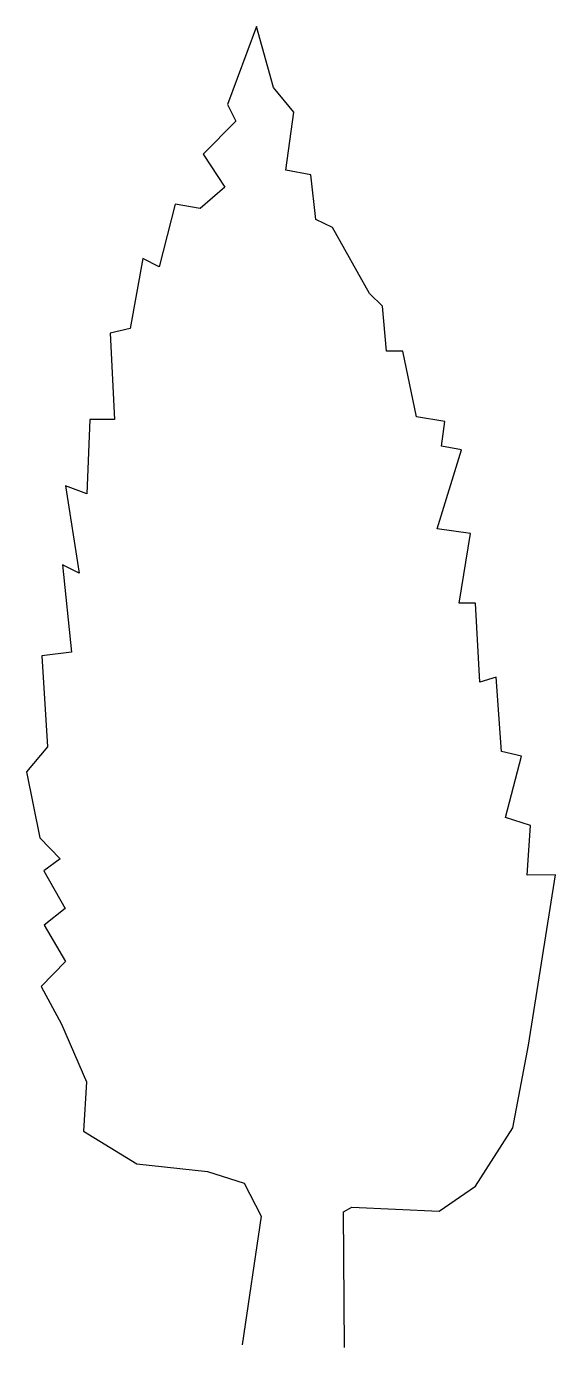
# Model space of a CAD drawing. Extents: x -0.52 to 0.48, y 0.01 to 2.5.
import ezdxf

# ---------------------------------------------------------------- set-up
doc = ezdxf.new("R2010")
doc.units = 0
doc.layers.get('0').update_dxf_attribs({"linetype": 'CONTINUOUS'})

msp = doc.modelspace()

# ---------------------------------------------------------------- linework, layer by layer
at = {"color": 0}
for p, q in [((-0.0871, 2.5013), (-0.1417, 2.3538)), ((-0.055, 2.3857), (-0.0871, 2.5013)), ((-0.0168, 2.3392), (-0.055, 2.3857)), ((-0.1417, 2.3538), (-0.1258, 2.3227)), ((-0.1258, 2.3227), (-0.1878, 2.2599)), ((-0.0315, 2.2299), (-0.0168, 2.3392)), ((-0.1878, 2.2599), (-0.1472, 2.1978)), ((0.0154, 2.2213), (-0.0315, 2.2299)), ((0.0249, 2.1367), (0.0154, 2.2213)), ((-0.1472, 2.1978), (-0.1936, 2.1573)), ((-0.2405, 2.1658), (-0.2708, 2.0475)), ((-0.1936, 2.1573), (-0.2405, 2.1658)), ((0.0563, 2.1214), (0.0249, 2.1367)), ((0.1263, 1.9971), (0.0563, 2.1214)), ((-0.3021, 2.0628), (-0.3256, 1.9311)), ((-0.2708, 2.0475), (-0.3021, 2.0628)), ((0.151, 1.9728), (0.1263, 1.9971)), ((0.1584, 1.8881), (0.151, 1.9728)), ((-0.3256, 1.9311), (-0.3634, 1.9219)), ((-0.3634, 1.9219), (-0.3555, 1.7593)), ((0.1896, 1.8884), (0.1584, 1.8881)), ((0.2151, 1.7638), (0.1896, 1.8884)), ((-0.4023, 1.7589), (-0.4078, 1.6185)), ((-0.3555, 1.7593), (-0.4023, 1.7589)), ((0.2686, 1.7553), (0.2151, 1.7638)), ((0.2623, 1.7084), (0.2686, 1.7553)), ((0.2546, 1.5524), (0.3002, 1.702)), ((0.3002, 1.702), (0.2623, 1.7084)), ((-0.4481, 1.6338), (-0.4223, 1.469)), ((-0.4078, 1.6185), (-0.4481, 1.6338)), ((0.3171, 1.5439), (0.2546, 1.5524)), ((0.2958, 1.4123), (0.3171, 1.5439)), ((-0.4536, 1.4844), (-0.4367, 1.3196)), ((-0.4223, 1.469), (-0.4536, 1.4844)), ((0.327, 1.4125), (0.2958, 1.4123)), ((0.3349, 1.2632), (0.327, 1.4125)), ((-0.4367, 1.3196), (-0.4924, 1.3125)), ((-0.4924, 1.3125), (-0.4821, 1.141)), ((0.366, 1.2724), (0.3349, 1.2632)), ((0.376, 1.1321), (0.366, 1.2724)), ((-0.4821, 1.141), (-0.5219, 1.0938)), ((0.414, 1.1235), (0.376, 1.1321)), ((0.3837, 1.0073), (0.414, 1.1235)), ((-0.5219, 1.0938), (-0.4964, 0.9692)), ((0.4306, 0.9921), (0.3837, 1.0073)), ((0.4247, 0.8984), (0.4306, 0.9921)), ((-0.4964, 0.9692), (-0.4582, 0.9294)), ((-0.4582, 0.9294), (-0.4892, 0.9069)), ((-0.4892, 0.9069), (-0.4485, 0.8359)), ((0.4781, 0.8989), (0.4247, 0.8984)), ((0.4272, 0.5775), (0.4781, 0.8989)), ((-0.4485, 0.8359), (-0.4884, 0.8044)), ((-0.4884, 0.8044), (-0.4477, 0.7356)), ((-0.4477, 0.7356), (-0.4942, 0.6884)), ((-0.4942, 0.6884), (-0.4557, 0.6174)), ((-0.4557, 0.6174), (-0.4081, 0.5086)), ((0.3972, 0.4213), (0.4272, 0.5775)), ((-0.4081, 0.5086), (-0.414, 0.4149)), ((-0.414, 0.4149), (-0.3132, 0.3533)), ((0.3267, 0.3115), (0.3972, 0.4213)), ((-0.3132, 0.3533), (-0.1794, 0.3387)), ((-0.1794, 0.3387), (-0.1101, 0.317)), ((-0.1101, 0.317), (-0.0785, 0.2548)), ((0.258, 0.2642), (0.3267, 0.3115)), ((-0.0785, 0.2548), (-0.1144, 0.0116)), ((0.0775, 0.2628), (0.093, 0.2718)), ((0.0795, 0.0065), (0.0775, 0.2628)), ((0.093, 0.2718), (0.258, 0.2642))]:
    msp.add_line(p, q, dxfattribs=at)

doc.saveas('drawing.dxf')
